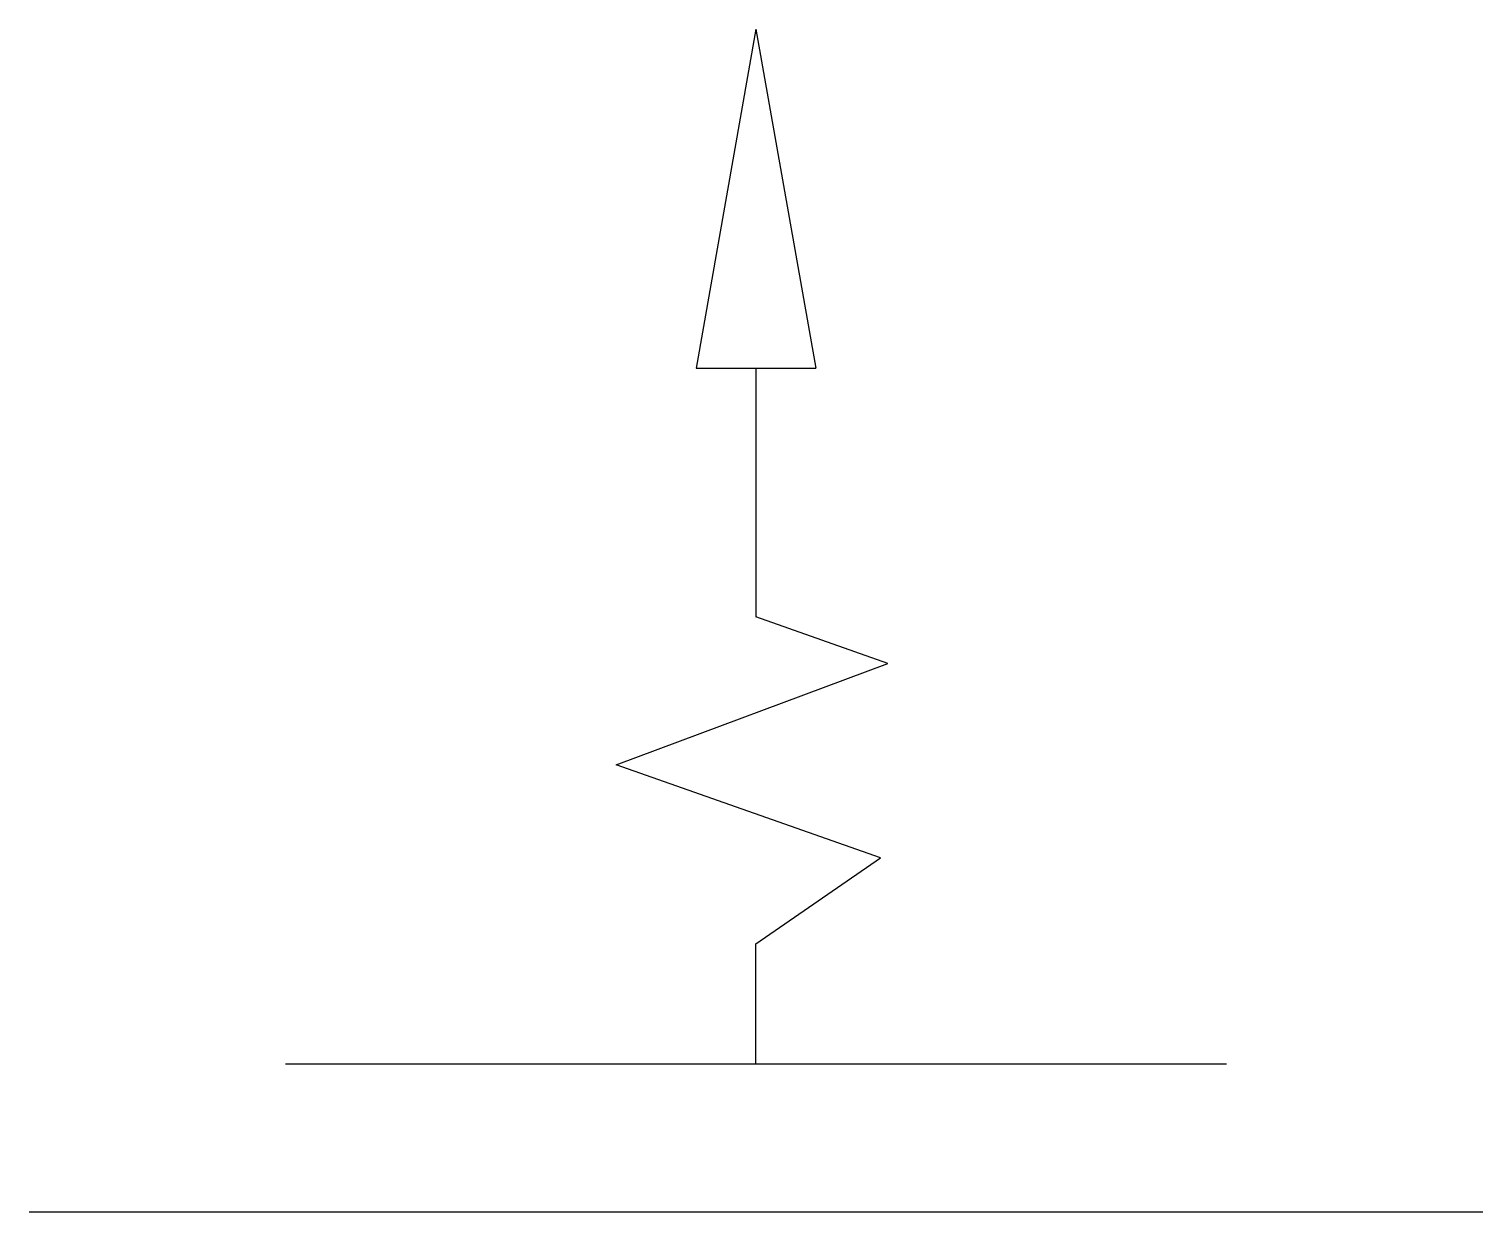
# Model space of a CAD drawing. Header units: metres. Extents: x 112.5 to 143.7, y 176.8 to 202.2.
import ezdxf

# ---------------------------------------------------------------- set-up
doc = ezdxf.new("R2010")
doc.units = ezdxf.units.M
doc.layers.add('003_THICK', color=7, linetype='Continuous')

msp = doc.modelspace()

# ---------------------------------------------------------------- linework, layer by layer
at = {"layer": '003_THICK'}
for points in [[(128.1, 202.16), (126.82, 194.88)], [(128.1, 202.16), (129.39, 194.88)], [(126.82, 194.88), (129.39, 194.88)], [(128.1, 194.88), (128.1, 189.54)], [(130.94, 188.54), (128.1, 189.54)], [(125.1, 186.36), (130.94, 188.54)], [(130.78, 184.36), (125.1, 186.36)], [(128.1, 182.52), (130.78, 184.36)], [(128.1, 179.94), (128.1, 182.52)], [(118, 179.94), (138.21, 179.94)], [(112.49, 176.76), (143.72, 176.76)]]:
    msp.add_lwpolyline(points, dxfattribs=at)

doc.saveas('drawing.dxf')
